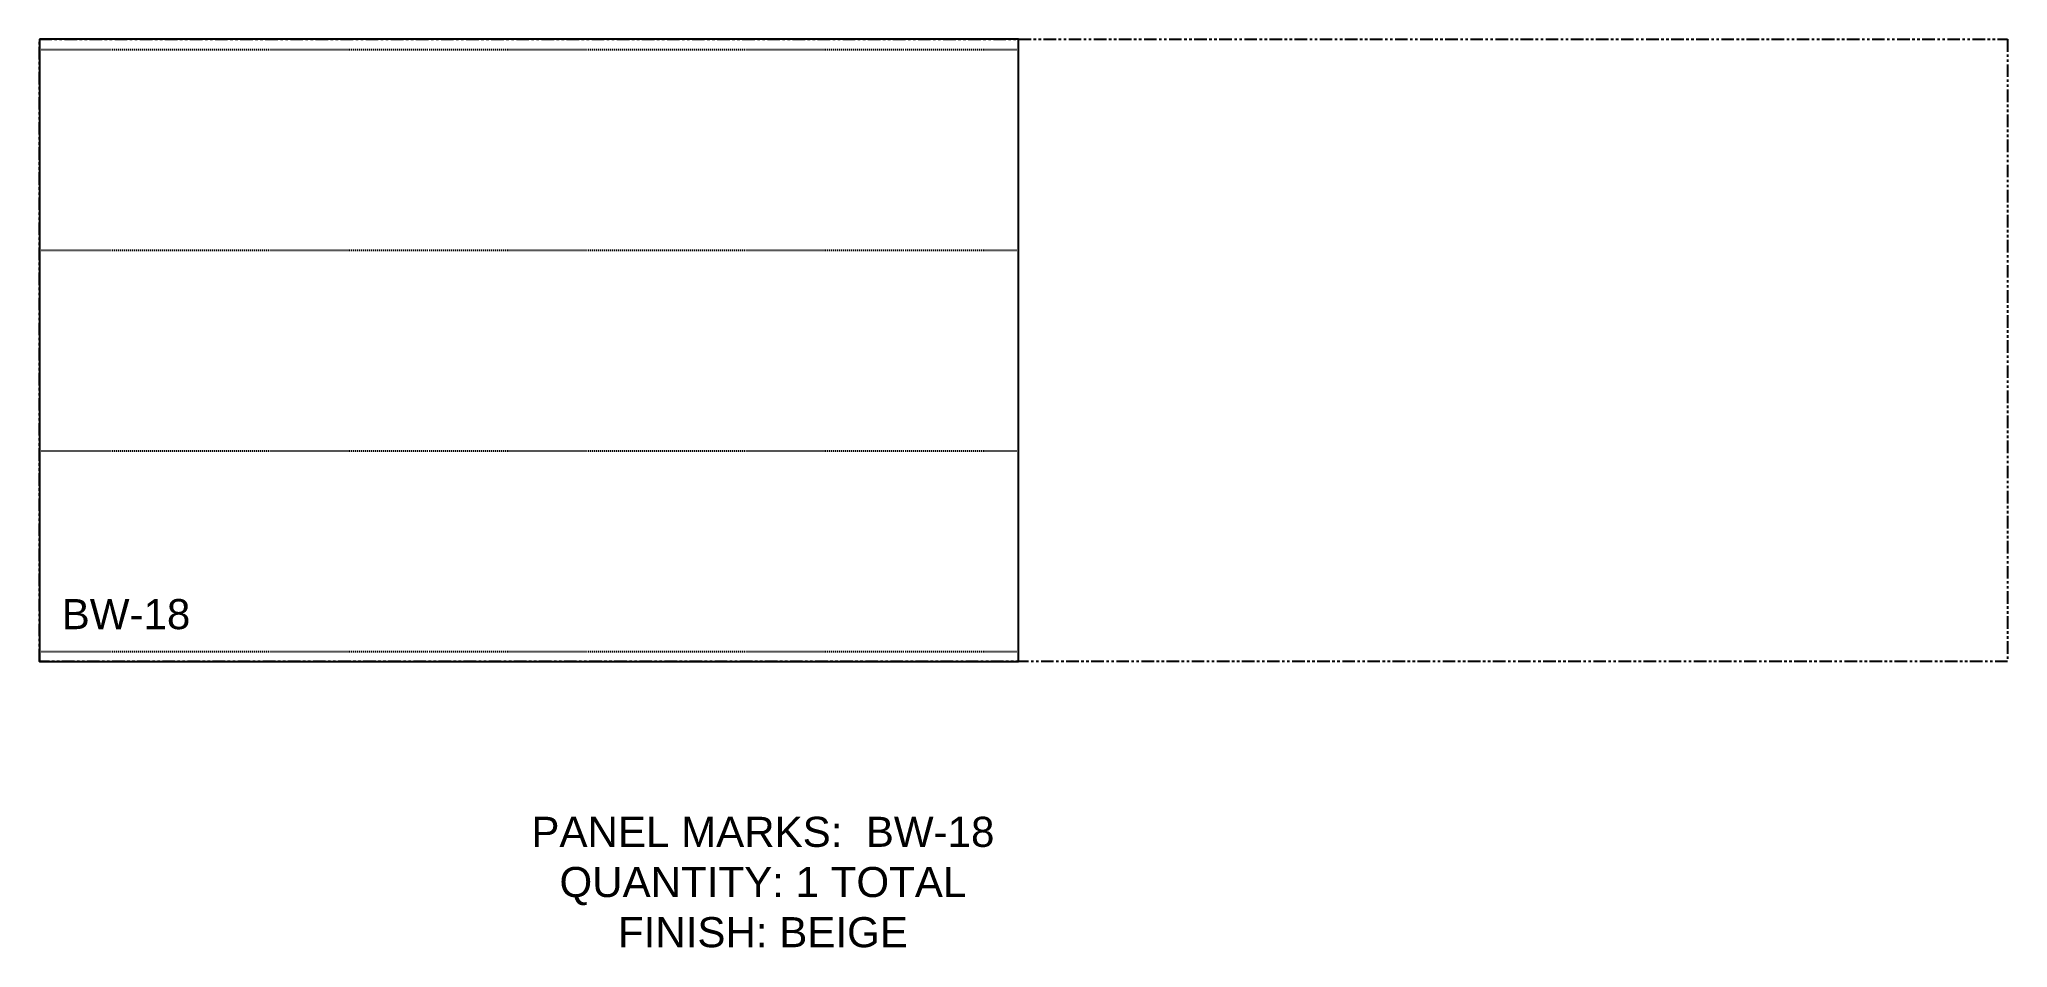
# Model space of a CAD drawing. Header units: inches. Extents: x 0 to 196, y -29 to 62.
import ezdxf

# ---------------------------------------------------------------- set-up
doc = ezdxf.new("R2010")
doc.units = ezdxf.units.IN
doc.header["$MEASUREMENT"] = 0
doc.linetypes.add('HIDDEN', pattern=[0.375, 0.25, -0.125])
doc.linetypes.add('PHANTOM', pattern=[2.5, 1.25, -0.25, 0.25, -0.25, 0.25, -0.25])
for name, color, linetype in [('DETAILS', 7, 'Continuous'), ('ROUT', 1, 'HIDDEN'), ('SHEET', 5, 'PHANTOM'), ('TEXT', 2, 'PHANTOM')]:
    doc.layers.add(name, color=color, linetype=linetype)
doc.styles.get("Standard").update_dxf_attribs({"font": 'arial.ttf'})

msp = doc.modelspace()

# ---------------------------------------------------------------- linework, layer by layer
at = {"layer": 'DETAILS', "ltscale": 0.25}
msp.add_lwpolyline([(0, 62), (0, 0), (97.5, 0), (97.5, 62)], close=True, dxfattribs=at)
at = {"layer": 'ROUT', "ltscale": 0.25}
for p, q in [((0, 61), (97.5, 61)), ((0, 41), (97.5, 41)), ((0, 21), (97.5, 21)), ((0, 1), (97.5, 1))]:
    msp.add_line(p, q, dxfattribs=at)
at = {"layer": 'SHEET'}
msp.add_lwpolyline([(0, 62), (196, 62), (196, 0), (0, 0)], close=True, dxfattribs=at)

# ---------------------------------------------------------------- texts
at = {"layer": 'TEXT', "char_height": 3, "attachment_point": 5}
for s, insert in [('BW-18', (8.63, 4.69)), ('PANEL MARKS:  BW-18\\PQUANTITY: 1 TOTAL\\PFINISH: BEIGE', (72.05, -22.01))]:
    msp.add_mtext_dynamic_manual_height_columns(s, width=199.7409, gutter_width=1, heights=[0], dxfattribs=dict(at, insert=insert))

doc.saveas('drawing.dxf')
